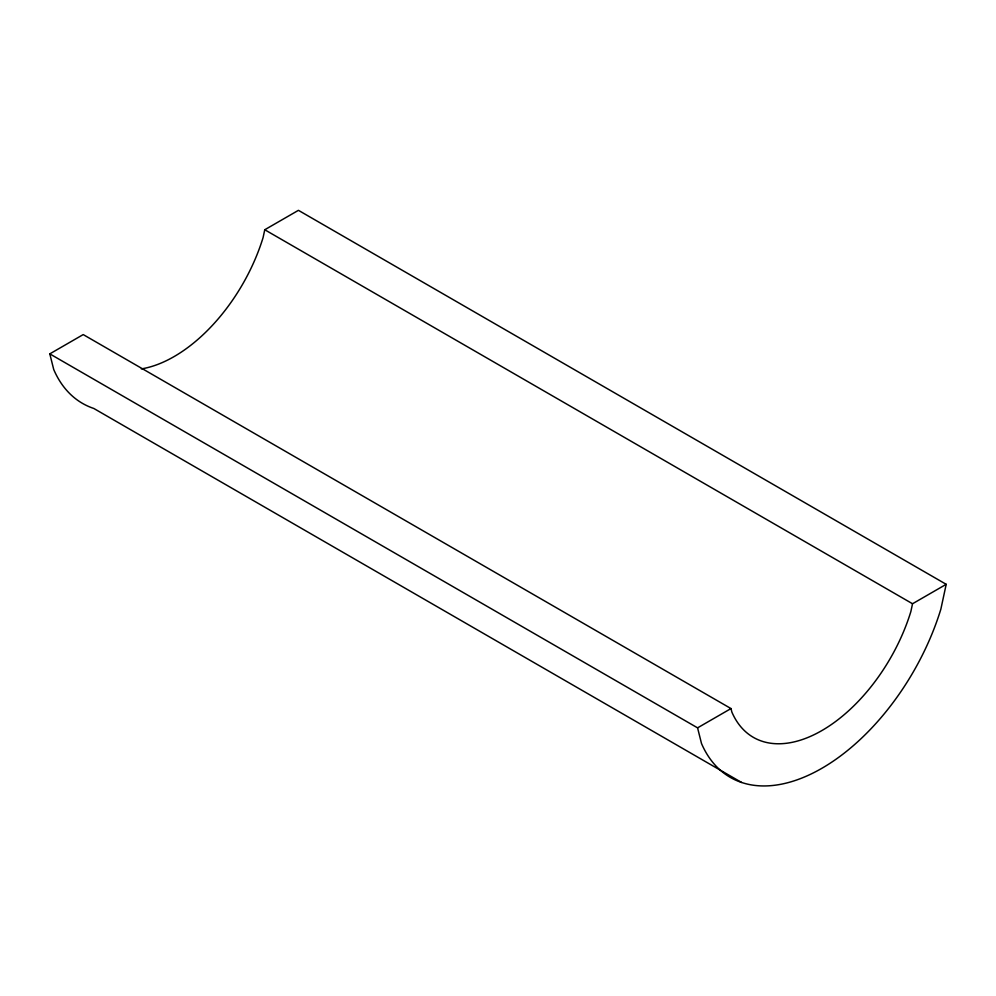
<?xml version="1.0" encoding="UTF-8"?>
<svg xmlns="http://www.w3.org/2000/svg" width="996" height="996" viewBox="0 0 996 996"><rect width="100%" height="100%" fill="white"/><g stroke="black" fill="none" stroke-linecap="round" stroke-linejoin="round"><path stroke-width="1.49" d="M946.2 584.316L912.535 603.75L910.867 611.544A137.025 79.107 -60 0 1 820.542 731.325A137.025 79.107 -60 0 1 731.861 712.053L730.989 708.567L83.216 334.581L49.8 353.866L697.573 727.852L701.508 743.526A183.214 105.788 -60 0 0 820.094 769.31A183.214 105.788 -60 0 0 940.871 609.129L946.2 584.316L298.427 210.33L264.762 229.752L263.093 237.558A137.025 79.107 -60 0 1 141.32 368.906M697.573 727.852L730.989 708.567M264.762 229.752L912.535 603.75M741.597 782.458L93.823 408.472A183.214 105.788 -60 0 1 53.734 369.541L49.8 353.866"/></g></svg>
